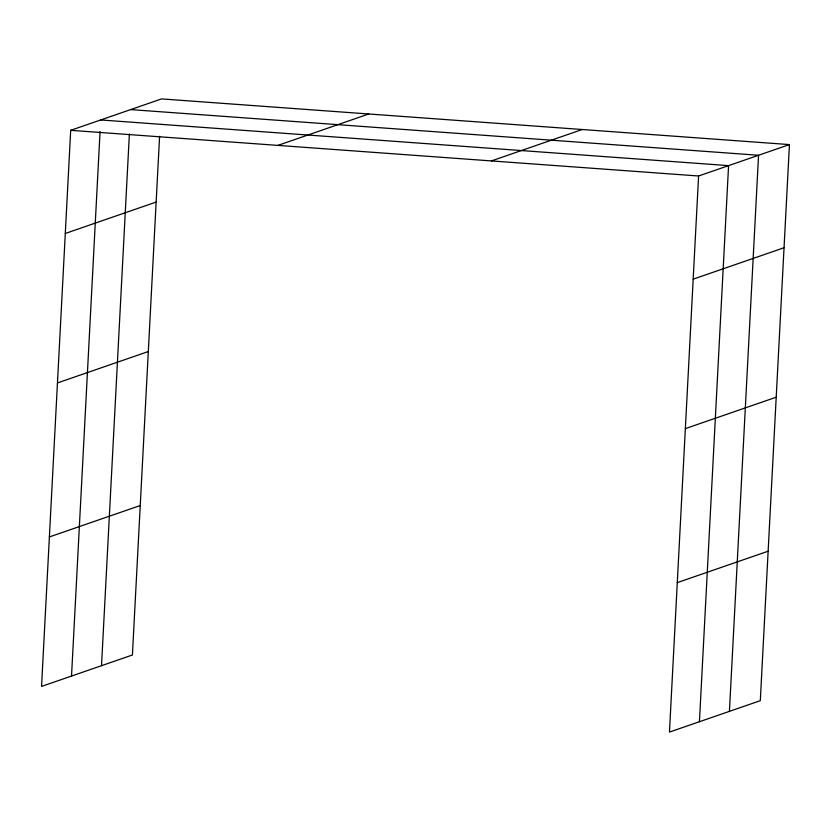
<?xml version="1.0" encoding="UTF-8"?>
<svg xmlns="http://www.w3.org/2000/svg" width="831" height="831" viewBox="0 0 831 831"><rect width="100%" height="100%" fill="white"/><g stroke="black" fill="none" stroke-linecap="round" stroke-linejoin="round"><path stroke-width="1.25" d="M789.45 144.584L698.591 175.995L669.454 732.09L760.303 700.678L789.45 144.584L161.546 98.91L70.697 130.322L41.55 686.416L132.409 655.005L159.594 136.305M71.528 676.05L100.063 131.558M101.517 665.683L129.376 134.092M699.432 721.723L728.579 165.629L100.676 119.955M729.421 711.357L758.558 155.262L130.654 109.588M277.897 145.394L368.756 113.982M65.285 233.48L156.145 202.068M491.391 160.923L582.24 129.511M57.453 382.946L148.313 351.534M693.189 279.154L784.048 247.742M49.382 536.94L140.242 505.539M685.357 428.619L776.206 397.208M677.286 582.624L768.135 551.213M70.697 130.322L698.591 175.995"/></g></svg>
